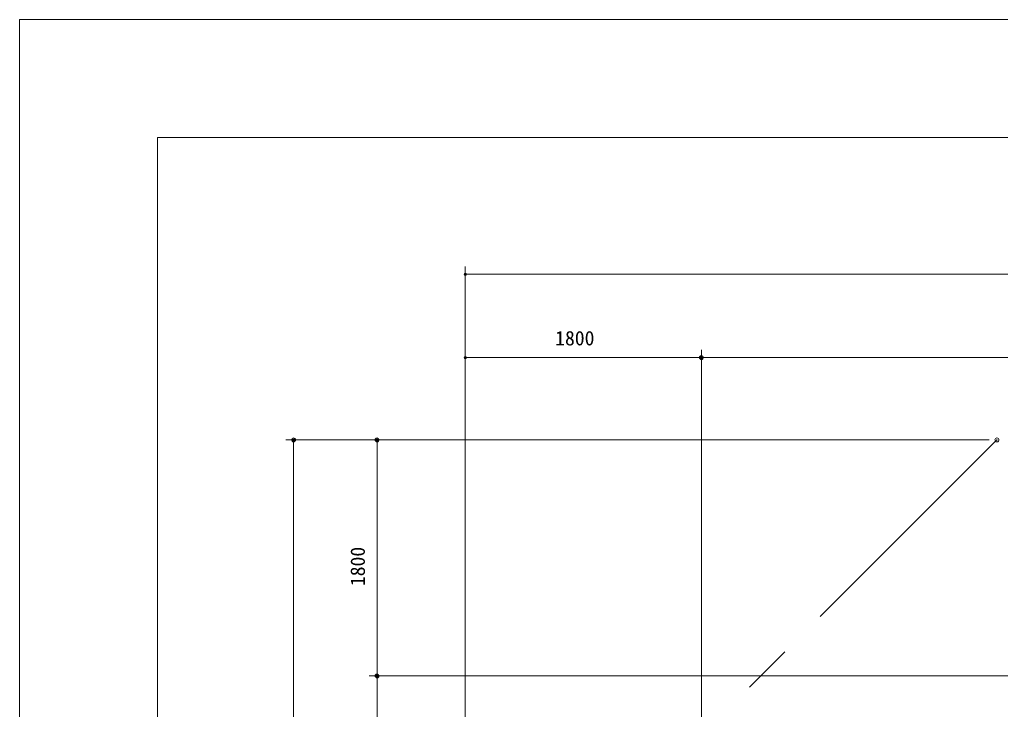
# Model space of a CAD drawing. Units: millimetres on the paper, scale 1:60. Extents: x 0 to 420, y -297 to 594.
# Drawn here: x 0 to 124.6, y 506.3 to 594 of the extents above; entities that cross this region are included whole.
import ezdxf
from ezdxf.enums import TextEntityAlignment as Align

# ---------------------------------------------------------------- set-up
doc = ezdxf.new("R2010")
doc.units = ezdxf.units.MM
doc.header["$PDMODE"] = 32
doc.header["$PDSIZE"] = 0.5
doc.linetypes.add('USER3', pattern=[63.5, 31.75, -6.35, 6.35, -6.35, 6.35, -6.35])
doc.layers.add('DEFPOINTS_3', color=7, linetype='Continuous', lineweight=9)
doc.layers.add('LY_1', color=7, linetype='Continuous', lineweight=18)
doc.styles.add('ＭＳ ゴシック', font='')
doc.styles.get('ＭＳ ゴシック').set_extended_font_data('MS Gothic')

# ---------------------------------------------------------------- blocks, each defined once
blk = doc.blocks.new('-000-_DOTSMALL')
at = {"color": 7, "linetype": 'Continuous', "lineweight": 9}
blk.add_circle((0, 0), 0.0625, dxfattribs=at)
blk.add_circle((0, 0), 0.0625, dxfattribs=at)

msp = doc.modelspace()

# ---------------------------------------------------------------- linework, layer by layer
at = {"layer": 'DEFPOINTS_3'}
for p, q in [((420, 594), (0, 594)), ((0, 594), (0, 297))]:
    msp.add_line(p, q, dxfattribs=at)
at = {"layer": 'LY_1', "lineweight": 9}
for p, q in [((17.5, 579), (17.5, 312)), ((402.5, 579), (17.5, 579))]:
    msp.add_line(p, q, dxfattribs=at)
at = {"layer": 'LY_1'}
for p, q in [((56.62, 474.036), (56.62, 562.635)), ((56.62, 561.635), (250.513, 561.635)), ((56.62, 474.036), (56.62, 552.049)), ((86.62, 461.302), (86.62, 552.049)), ((86.62, 461.302), (86.62, 552.049)), ((56.62, 551.049), (86.62, 551.049)), ((86.62, 551.049), (217.179, 551.049)), ((123.169, 540.585), (33.801, 540.585)), ((34.801, 367.06), (34.801, 540.585)), ((123.169, 540.585), (44.416, 540.585)), ((45.416, 510.585), (45.416, 540.585)), ((146.779, 510.585), (44.416, 510.585)), ((146.779, 510.585), (44.416, 510.585)), ((45.416, 397.059), (45.416, 510.585))]:
    msp.add_line(p, q, dxfattribs=at)
at = {"layer": 'LY_1', "linetype": 'USER3'}
for p, q in [((124.169, 540.585), (56.62, 473.036)), ((160.271, 540.585), (124.169, 540.585))]:
    msp.add_line(p, q, dxfattribs=at)
at = {"layer": 'LY_1'}
for p in [(86.62, 551.049), (34.801, 540.585), (45.416, 540.585), (124.169, 540.585), (124.169, 540.585), (45.416, 510.585)]:
    msp.add_point(p, dxfattribs=at)

# ---------------------------------------------------------------- block references
at = {"layer": 'LY_1', "xscale": 2.32, "yscale": 2.32}
for p, rotation in [((56.62, 561.635), 180), ((56.62, 551.049), 180), ((86.62, 551.049), 180), ((34.801, 540.585), 90), ((45.416, 540.585), 90), ((45.416, 510.585), 270), ((45.416, 510.585), 90)]:
    msp.add_blockref('-000-_DOTSMALL', p, dxfattribs=dict(at, rotation=rotation))
msp.add_blockref('-000-_DOTSMALL', (86.62, 551.049), dxfattribs=at)

# ---------------------------------------------------------------- texts
at = {"layer": 'LY_1', "style": 'ＭＳ ゴシック'}
msp.add_text('1800', height=1.833, dxfattribs=at).set_placement((68.041, 552.049), align=Align.BOTTOM_LEFT)
msp.add_text('1800', height=1.833, rotation=90, dxfattribs=at).set_placement((44.416, 522.006), align=Align.BOTTOM_LEFT)

doc.saveas('drawing.dxf')
